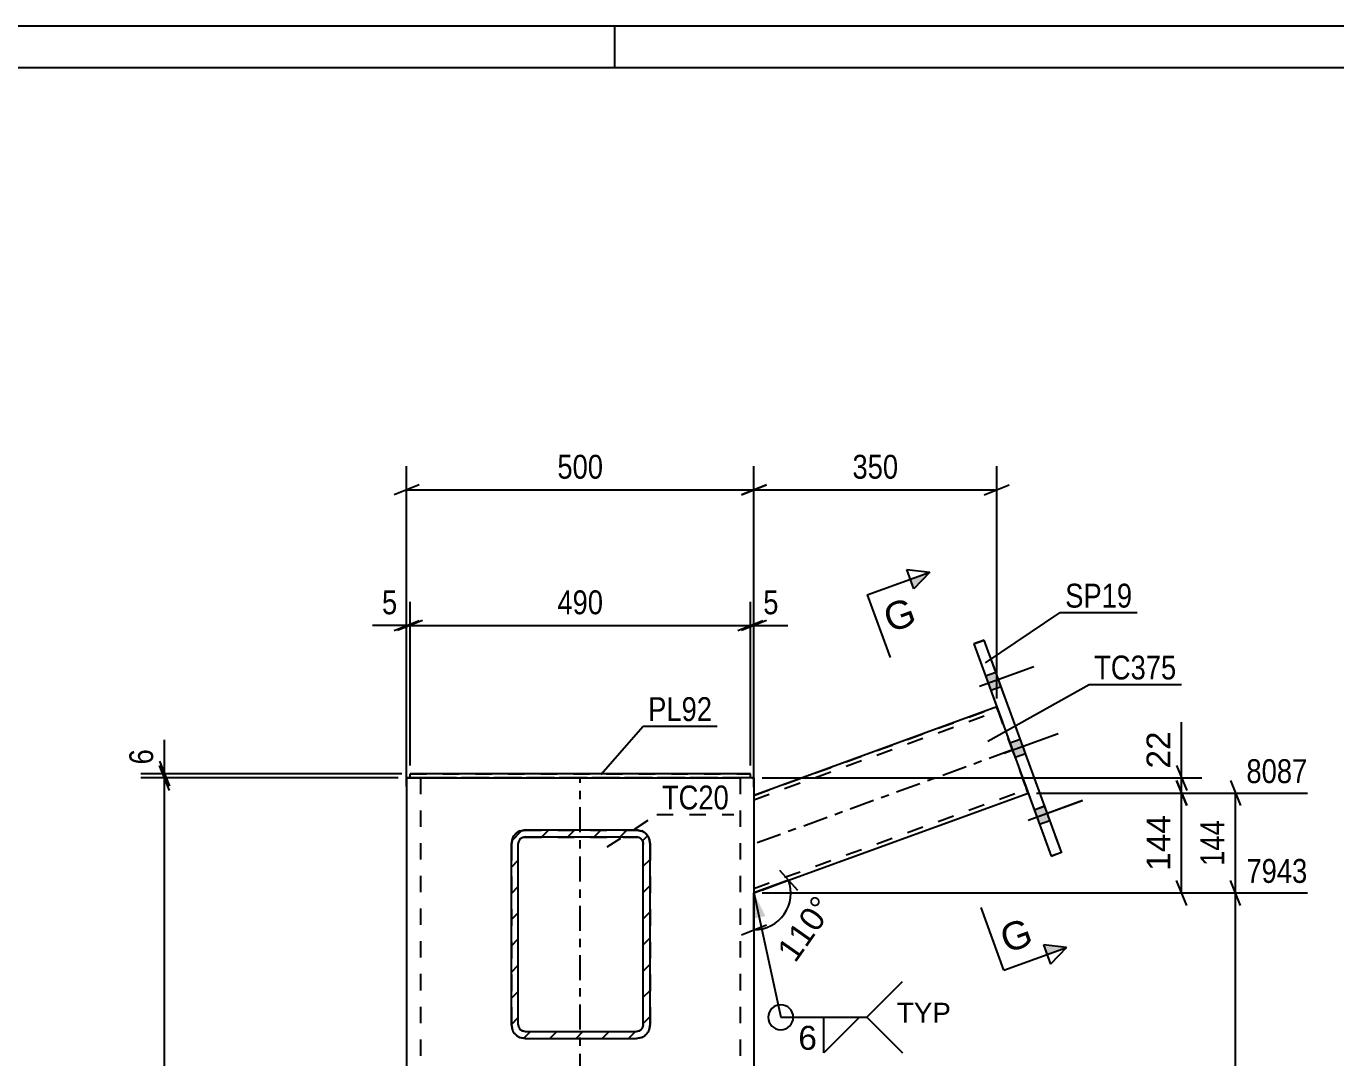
# Model space of a CAD drawing. Header units: millimetres. Extents: x -171 to 423, y -185 to 235.
# Drawn here: x 142.2 to 299.3, y 111.4 to 235.2 of the extents above; entities that cross this region are included whole.
import ezdxf

# ---------------------------------------------------------------- set-up
doc = ezdxf.new("R2010")
doc.units = ezdxf.units.MM
doc.linetypes.add('DXK_LINE_DOT2', pattern=[3.9198, 1.9599, -1.9599])
doc.linetypes.add('DXK_LINE_DOT3', pattern=[5.9187, 2.979, -0.9799, 0.9799, -0.9799])
doc.styles.add('Arial', font='ARIAL.TTF', dxfattribs={"height": 0.2})
doc.styles.add('Arial Narrow', font='ARIALN.TTF', dxfattribs={"height": 0.2})

# ---------------------------------------------------------------- blocks, each defined once
blk = doc.blocks.new('Unknown-284928297-1134')
at = {"color": 5, "linetype": 'Continuous'}
for p, q in [((422.87, 235.18), (-171.13, 235.18)), ((212.87, 230.18), (212.87, 235.18)), ((417.87, 230.18), (-166.13, 230.18))]:
    blk.add_line(p, q, dxfattribs=at)
blk = doc.blocks.new('Part-284928297-2616 - 2602')
at = {"linetype": 'Continuous'}
h = blk.add_hatch(dxfattribs=at)
h.set_pattern_fill('', scale=0.7, style=0, pattern_type=0)
h.set_pattern_definition([(45, (200.4365, 115.434), (-1.57154, 1.57154), [])])
h.paths.add_polyline_path([(200.44, 137.1), (200.44, 115.43), (200.56, 114.8), (200.92, 114.26), (201.47, 113.89), (202.1, 113.77), (215.44, 113.77), (216.07, 113.89), (216.61, 114.26), (216.98, 114.8), (217.1, 115.43), (217.1, 137.1), (216.98, 137.74), (216.61, 138.28), (216.07, 138.64), (215.44, 138.77), (202.1, 138.77), (201.47, 138.64), (200.92, 138.28), (200.56, 137.74)])
h.paths.add_polyline_path([(201.51, 137.69), (201.78, 137.87), (202.1, 137.93), (215.44, 137.93), (215.76, 137.87), (216.03, 137.69), (216.21, 137.42), (216.27, 137.1), (216.27, 115.43), (216.21, 115.12), (216.03, 114.84), (215.76, 114.66), (215.44, 114.6), (202.1, 114.6), (201.78, 114.66), (201.51, 114.84), (201.33, 115.12), (201.27, 115.43), (201.27, 137.1), (201.33, 137.42)])
at = {"color": 2, "linetype": 'Continuous'}
for p, q in [((202.1, 138.77), (201.47, 138.64)), ((202.1, 138.77), (215.44, 138.77)), ((216.07, 138.64), (215.44, 138.77)), ((200.56, 137.74), (200.44, 137.1)), ((200.44, 115.43), (200.44, 137.1)), ((201.27, 137.1), (201.33, 137.42)), ((201.27, 115.43), (201.27, 137.1)), ((202.1, 137.93), (201.78, 137.87)), ((201.78, 137.87), (202.1, 137.93)), ((202.1, 137.93), (202.1, 137.93)), ((202.1, 137.93), (215.44, 137.93)), ((202.1, 137.93), (215.44, 137.93)), ((215.44, 137.93), (215.44, 137.93)), ((215.76, 137.87), (215.44, 137.93)), ((215.44, 137.93), (215.76, 137.87)), ((216.21, 137.42), (216.27, 137.1)), ((216.27, 115.43), (216.27, 137.1)), ((217.1, 137.1), (216.98, 137.74)), ((217.1, 115.43), (217.1, 137.1)), ((200.44, 115.43), (200.56, 114.8)), ((201.33, 115.12), (201.27, 115.43)), ((216.27, 115.43), (216.21, 115.12)), ((216.98, 114.8), (217.1, 115.43)), ((202.1, 113.76), (201.47, 113.89)), ((201.47, 113.89), (202.1, 113.77)), ((202.1, 114.6), (201.78, 114.66)), ((202.1, 114.6), (215.44, 114.6)), ((202.1, 113.76), (202.1, 113.77)), ((202.1, 113.77), (215.44, 113.77)), ((202.1, 113.76), (215.44, 113.76)), ((215.76, 114.66), (215.44, 114.6)), ((216.07, 113.89), (215.44, 113.76)), ((215.44, 113.77), (216.07, 113.89)), ((215.44, 113.76), (215.44, 113.77))]:
    blk.add_line(p, q, dxfattribs=at)
at = {"color": 7, "linetype": 'DXK_LINE_DOT2'}
for p, q in [((201.47, 138.64), (202.1, 138.76)), ((202.1, 138.76), (202.1, 138.77)), ((202.1, 138.76), (215.44, 138.76)), ((215.44, 138.76), (215.44, 138.77)), ((215.44, 138.76), (216.07, 138.64)), ((200.44, 137.1), (200.56, 137.74)), ((200.44, 137.1), (200.44, 115.43)), ((201.33, 137.42), (201.27, 137.1)), ((201.27, 137.1), (201.27, 137.1)), ((201.27, 115.43), (201.27, 137.1)), ((201.33, 137.42), (201.33, 137.42)), ((216.21, 137.42), (216.21, 137.42)), ((216.27, 137.1), (216.21, 137.42)), ((216.27, 137.1), (216.27, 137.1)), ((216.27, 115.43), (216.27, 137.1)), ((216.98, 137.74), (217.1, 137.1)), ((217.1, 137.1), (217.1, 115.43)), ((200.56, 114.79), (200.44, 115.43)), ((200.56, 114.79), (200.56, 114.8)), ((201.27, 115.43), (201.27, 115.43)), ((201.27, 115.43), (201.33, 115.11)), ((216.21, 115.11), (216.27, 115.43)), ((216.27, 115.43), (216.27, 115.43)), ((217.1, 115.43), (216.98, 114.79)), ((216.98, 114.79), (216.98, 114.8)), ((217.1, 115.43), (217.1, 115.43)), ((201.78, 114.66), (202.1, 114.6)), ((202.1, 114.6), (202.1, 114.6)), ((202.1, 114.6), (215.44, 114.6)), ((215.44, 114.6), (215.76, 114.66)), ((215.44, 114.6), (215.44, 114.6))]:
    blk.add_line(p, q, dxfattribs=at)
at = {"color": 7, "linetype": 'DXK_LINE_DOT3'}
blk.add_line((208.77, 126.26), (208.77, 126.27), dxfattribs=at)
at = {"color": 7, "linetype": 'DXK_LINE_DOT2'}
for centre, radius, start, end in [((202.1, 137.1), 1.67, 112.5, 157.5), ((215.44, 137.1), 1.67, 22.5, 67.5), ((202.1, 115.43), 0.833, 202.5, 247.5), ((215.44, 115.43), 0.833, 292.5, 337.5)]:
    blk.add_arc(centre, radius, start, end, dxfattribs=at)
at = {"color": 2, "linetype": 'Continuous'}
for centre, radius, start, end in [((202.1, 137.1), 1.67, 112.5, 157.5), ((215.44, 137.1), 1.67, 22.5, 67.5), ((202.1, 137.1), 0.833, 112.5, 157.5), ((202.1, 137.1), 0.833, 112.5, 157.5), ((215.44, 137.1), 0.833, 22.5, 67.5), ((215.44, 137.1), 0.833, 22.5, 67.5), ((202.1, 115.43), 1.67, 202.5, 247.5), ((202.1, 115.43), 1.67, 202.5, 247.5), ((202.1, 115.43), 0.833, 202.5, 247.5), ((215.44, 115.43), 0.833, 292.5, 337.5), ((215.44, 115.43), 1.67, 292.5, 337.5), ((215.44, 115.43), 1.67, 292.5, 337.5)]:
    blk.add_arc(centre, radius, start, end, dxfattribs=at)
blk = doc.blocks.new('Part-284928297-2638 - 2602')
at = {"color": 2, "linetype": 'Continuous'}
for p, q in [((229.12, 145.51), (188.29, 145.51)), ((188.29, 145.01), (188.29, 145.51)), ((188.29, 145.01), (189.69, 145.01)), ((229.12, 145.01), (227.73, 145.01)), ((229.12, 145.01), (229.12, 145.51))]:
    blk.add_line(p, q, dxfattribs=at)
at = {"color": 7, "linetype": 'DXK_LINE_DOT2'}
for p, q in [((188.29, 145.5), (229.12, 145.5)), ((188.29, 145), (188.29, 145.01)), ((188.29, 145), (188.29, 145.01)), ((229.12, 145), (188.29, 145)), ((227.73, 145.01), (189.69, 145.01)), ((229.12, 145), (229.12, 145.01)), ((229.12, 145.01), (229.12, 145))]:
    blk.add_line(p, q, dxfattribs=at)
blk = doc.blocks.new('Part-284928297-2661 - 2602')
at = {"linetype": 'Continuous'}
blk.add_hatch(color=2, dxfattribs=at).paths.add_polyline_path([(187.87, 29.23), (187.07, 30.63), (188.67, 30.63)])
at = {"color": 2, "linetype": 'Continuous'}
for p, q in [((187.87, 145.01), (187.87, 97.08)), ((187.87, 145.01), (188.13, 145.01)), ((188.13, 145.01), (188.29, 145.01)), ((189.69, 145.01), (189.93, 145.01)), ((189.93, 145.01), (191.21, 145.01)), ((191.21, 145.01), (226.21, 145.01)), ((226.21, 145.01), (227.48, 145.01)), ((227.73, 145.01), (227.48, 145.01)), ((229.29, 145.01), (229.12, 145.01)), ((229.29, 145.01), (229.54, 145.01)), ((229.54, 145.01), (229.54, 97.08)), ((187.87, 96.08), (187.87, 30.17)), ((229.54, 96.08), (229.54, 30.17)), ((187.87, 29.23), (187.07, 30.63)), ((187.07, 30.63), (188.67, 30.63)), ((188.67, 30.63), (187.87, 29.23)), ((187.87, 29.17), (187.87, 12.5)), ((229.54, 29.17), (229.54, 12.5))]:
    blk.add_line(p, q, dxfattribs=at)
at = {"color": 7, "linetype": 'DXK_LINE_DOT2'}
for p, q in [((188.13, 145), (187.87, 145)), ((188.85, 145), (188.13, 145)), ((188.29, 145.01), (188.85, 145.01)), ((188.85, 145.01), (189.69, 145.01)), ((189.93, 145), (188.85, 145)), ((189.54, 145.01), (189.54, 97.08)), ((189.67, 145.01), (189.54, 145.01)), ((189.54, 145), (189.67, 145)), ((190.03, 145.01), (189.67, 145.01)), ((189.67, 145), (190.03, 145)), ((191.21, 145), (189.93, 145)), ((190.57, 145.01), (190.03, 145.01)), ((190.03, 145), (190.57, 145)), ((191.21, 145.01), (190.57, 145.01)), ((190.57, 145), (191.21, 145)), ((191.21, 145.01), (226.21, 145.01)), ((191.21, 145), (226.21, 145)), ((191.21, 145), (226.21, 145)), ((226.84, 145.01), (226.21, 145.01)), ((226.21, 145), (226.84, 145)), ((227.48, 145), (226.21, 145)), ((227.39, 145.01), (226.84, 145.01)), ((226.84, 145), (227.39, 145)), ((227.75, 145.01), (227.39, 145.01)), ((227.39, 145), (227.75, 145)), ((228.56, 145), (227.48, 145)), ((228.56, 145.01), (227.73, 145.01)), ((227.87, 145.01), (227.75, 145.01)), ((227.75, 145), (227.87, 145)), ((227.87, 145.01), (227.87, 97.08)), ((229.12, 145.01), (228.56, 145.01)), ((229.29, 145), (228.56, 145)), ((229.54, 145), (229.29, 145)), ((189.54, 96.08), (189.54, 30.17)), ((227.87, 96.08), (227.87, 30.17)), ((189.54, 29.17), (189.54, 0)), ((227.87, 29.17), (227.87, 0)), ((187.87, 12.5), (187.87, 0)), ((229.54, 12.5), (229.54, 0)), ((187.87, 0), (187.87, 0)), ((188.13, 0), (187.87, 0)), ((188.85, 0), (188.13, 0)), ((189.93, 0), (188.85, 0)), ((189.54, 0), (189.54, 0)), ((189.54, 0), (189.67, 0)), ((189.67, 0), (190.03, 0)), ((191.21, 0), (189.93, 0)), ((190.03, 0), (190.57, 0)), ((190.57, 0), (191.21, 0)), ((191.21, 0), (226.21, 0)), ((191.21, 0), (226.21, 0)), ((226.21, 0), (226.84, 0)), ((227.48, 0), (226.21, 0)), ((226.84, 0), (227.39, 0)), ((227.39, 0), (227.75, 0)), ((228.56, 0), (227.48, 0)), ((227.75, 0), (227.87, 0)), ((227.87, 0), (227.87, 0)), ((229.29, 0), (228.56, 0)), ((229.54, 0), (229.29, 0)), ((229.54, 0), (229.54, 0)), ((187.87, 0), (188.13, 0)), ((188.13, 0), (188.85, 0)), ((188.85, 0), (189.93, 0)), ((189.67, 0), (189.54, 0)), ((190.03, 0), (189.67, 0)), ((189.93, 0), (191.21, 0)), ((190.57, 0), (190.03, 0)), ((191.21, 0), (190.57, 0)), ((191.21, 0), (226.21, 0)), ((191.21, 0), (226.21, 0)), ((226.84, 0), (226.21, 0)), ((226.21, 0), (227.48, 0)), ((227.39, 0), (226.84, 0)), ((227.75, 0), (227.39, 0)), ((227.48, 0), (228.56, 0)), ((227.87, 0), (227.75, 0)), ((228.56, 0), (229.29, 0)), ((229.29, 0), (229.54, 0))]:
    blk.add_line(p, q, dxfattribs=at)
at = {"color": 7, "linetype": 'DXK_LINE_DOT3'}
for p, q in [((208.71, 97.08), (208.71, 145.01)), ((208.71, 30.17), (208.71, 96.08)), ((208.71, 0), (208.71, 29.17))]:
    blk.add_line(p, q, dxfattribs=at)
at = {"color": 2, "linetype": 'Continuous'}
blk.add_circle((187.87, 30.13), 1, dxfattribs=at)
blk = doc.blocks.new('Part-284928297-2689 - 2602')
at = {"color": 2, "linetype": 'Continuous'}
for p, q in [((257.17, 161.54), (255.92, 161.08)), ((255.92, 161.08), (265.18, 135.63)), ((255.92, 161.08), (255.92, 161.08)), ((255.92, 161.08), (255.92, 161.08)), ((255.92, 161.08), (258.67, 153.52)), ((266.43, 136.09), (257.17, 161.54)), ((262.43, 143.19), (265.18, 135.63)), ((265.18, 135.63), (266.43, 136.09)), ((266.43, 136.08), (265.18, 135.63)), ((265.18, 135.63), (265.18, 135.63)), ((266.43, 136.09), (266.43, 136.08)), ((266.43, 136.08), (266.43, 136.09))]:
    blk.add_line(p, q, dxfattribs=at)
at = {"color": 7, "linetype": 'DXK_LINE_DOT2'}
for p, q in [((255.92, 161.08), (257.17, 161.53)), ((257.17, 161.53), (257.17, 161.54)), ((266.43, 136.09), (257.17, 161.53)), ((258.67, 153.52), (262.43, 143.19))]:
    blk.add_line(p, q, dxfattribs=at)
blk = doc.blocks.new('Bolt-284928297-2714 - 2602')
at = {"linetype": 'Continuous'}
for points in [[(257.31, 157.24), (257.94, 155.52), (259.19, 155.97), (258.57, 157.7)], [(257.31, 157.24), (257.94, 155.52), (259.19, 155.98), (258.57, 157.7)], [(257.31, 157.24), (257.94, 155.52), (259.19, 155.98), (258.57, 157.7)], [(260.23, 149.22), (260.86, 147.49), (262.11, 147.95), (261.49, 149.67)], [(260.23, 149.22), (260.86, 147.5), (262.11, 147.95), (261.49, 149.67)], [(263.16, 141.19), (263.78, 139.47), (265.04, 139.92), (264.41, 141.65)], [(263.16, 141.19), (263.78, 139.47), (265.04, 139.92), (264.41, 141.65)], [(263.16, 141.19), (263.78, 139.47), (265.04, 139.92), (264.41, 141.64)]]:
    blk.add_hatch(color=1, dxfattribs=at).paths.add_polyline_path(points)
at = {"color": 1, "linetype": 'Continuous'}
for p, q in [((256.61, 156.01), (263.11, 158.38)), ((256.61, 156.01), (263.11, 158.38)), ((256.61, 156.01), (263.11, 158.38)), ((257.31, 157.24), (258.57, 157.7)), ((257.31, 157.24), (258.57, 157.7)), ((257.31, 157.24), (258.57, 157.7)), ((257.94, 155.52), (259.19, 155.98)), ((257.94, 155.52), (259.19, 155.98)), ((257.94, 155.52), (259.19, 155.97)), ((259.53, 147.98), (266.03, 150.35)), ((259.53, 147.99), (266.03, 150.35)), ((260.23, 149.22), (261.49, 149.67)), ((260.23, 149.22), (261.49, 149.67)), ((260.86, 147.49), (262.11, 147.95)), ((260.86, 147.5), (262.11, 147.95)), ((262.45, 139.96), (268.95, 142.33)), ((262.45, 139.96), (268.95, 142.32)), ((262.45, 139.96), (268.95, 142.32)), ((263.16, 141.19), (264.41, 141.65)), ((263.16, 141.19), (264.41, 141.65)), ((263.16, 141.19), (264.41, 141.64)), ((263.78, 139.47), (265.04, 139.92)), ((263.78, 139.47), (265.04, 139.92)), ((263.78, 139.47), (265.04, 139.92))]:
    blk.add_line(p, q, dxfattribs=at)
blk = doc.blocks.new('Part-284928297-2750 - 2602')
at = {"color": 2, "linetype": 'Continuous'}
for p, q in [((258.67, 153.52), (229.54, 142.92)), ((229.54, 131.22), (262.43, 143.19)), ((229.54, 131.22), (262.43, 143.19))]:
    blk.add_line(p, q, dxfattribs=at)
at = {"color": 7, "linetype": 'DXK_LINE_DOT2'}
for p, q in [((229.54, 142.92), (258.67, 153.52)), ((229.54, 142.39), (258.84, 153.05)), ((229.54, 142.39), (258.84, 153.05)), ((258.67, 153.52), (258.67, 153.52)), ((258.67, 153.52), (258.69, 153.45)), ((258.69, 153.45), (258.67, 153.52)), ((258.69, 153.45), (258.77, 153.25)), ((258.77, 153.25), (258.69, 153.45)), ((258.77, 153.25), (258.88, 152.94)), ((258.84, 153.05), (258.77, 153.25)), ((258.84, 153.05), (262.25, 143.69)), ((258.84, 153.05), (258.84, 153.05)), ((258.85, 153.02), (258.84, 153.05)), ((258.84, 153.05), (258.85, 153.02)), ((258.89, 152.92), (258.85, 153.02)), ((258.85, 153.02), (258.89, 152.92)), ((258.88, 152.94), (262.22, 143.77)), ((258.89, 152.92), (262.21, 143.8)), ((258.89, 152.92), (258.94, 152.76)), ((262.09, 144.13), (258.94, 152.76)), ((229.54, 131.75), (262.26, 143.66)), ((229.54, 131.75), (262.26, 143.66)), ((262.09, 144.13), (262.09, 144.13)), ((262.09, 144.13), (262.25, 143.69)), ((262.25, 143.69), (262.21, 143.8)), ((262.22, 143.77), (262.33, 143.46)), ((262.25, 143.69), (262.26, 143.66)), ((262.26, 143.66), (262.25, 143.69)), ((262.33, 143.46), (262.25, 143.69)), ((262.26, 143.66), (262.26, 143.66)), ((262.33, 143.46), (262.4, 143.26)), ((262.4, 143.26), (262.33, 143.46)), ((262.4, 143.26), (262.43, 143.19)), ((262.43, 143.19), (262.4, 143.26)), ((262.43, 143.19), (262.43, 143.19)), ((229.54, 142.92), (229.54, 131.22))]:
    blk.add_line(p, q, dxfattribs=at)
at = {"color": 7, "linetype": 'DXK_LINE_DOT3'}
blk.add_line((260.55, 148.36), (229.54, 137.07), dxfattribs=at)
blk = doc.blocks.new('Part-284928297-2755 - 2602')
at = {"color": 7, "linetype": 'DXK_LINE_DOT2'}
for p, q in [((202.1, 138.75), (201.47, 138.62)), ((202.1, 138.75), (215.44, 138.75)), ((202.1, 138.75), (202.1, 138.75)), ((215.44, 138.75), (215.44, 138.75)), ((216.07, 138.62), (215.44, 138.75)), ((200.56, 137.72), (200.44, 137.08)), ((200.44, 137.08), (200.44, 115.42)), ((201.27, 137.08), (201.33, 137.4)), ((201.27, 137.08), (201.27, 137.08)), ((201.27, 115.42), (201.27, 137.08)), ((201.33, 137.4), (201.33, 137.4)), ((201.78, 137.85), (202.1, 137.92)), ((202.1, 137.92), (202.1, 137.92)), ((202.1, 137.92), (215.44, 137.92)), ((215.44, 137.92), (215.44, 137.92)), ((215.44, 137.92), (215.76, 137.85)), ((216.21, 137.4), (216.21, 137.4)), ((216.21, 137.4), (216.27, 137.08)), ((216.27, 137.08), (216.27, 137.08)), ((216.27, 115.42), (216.27, 137.08)), ((217.1, 137.08), (216.98, 137.72)), ((217.1, 137.08), (217.1, 115.42)), ((200.44, 115.42), (200.56, 114.78)), ((200.56, 114.78), (200.56, 114.78)), ((201.27, 115.42), (201.27, 115.42)), ((201.33, 115.1), (201.27, 115.42)), ((216.27, 115.42), (216.21, 115.1)), ((216.27, 115.42), (216.27, 115.42)), ((216.98, 114.78), (217.1, 115.42)), ((216.98, 114.78), (216.98, 114.78)), ((201.47, 113.88), (202.1, 113.75)), ((202.1, 114.58), (201.78, 114.65)), ((202.1, 114.58), (202.1, 114.58)), ((202.1, 114.58), (215.44, 114.58)), ((202.1, 113.75), (215.44, 113.75)), ((202.1, 113.75), (202.1, 113.75)), ((215.76, 114.65), (215.44, 114.58)), ((215.44, 114.58), (215.44, 114.58)), ((215.44, 113.75), (216.07, 113.88)), ((215.44, 113.75), (215.44, 113.75))]:
    blk.add_line(p, q, dxfattribs=at)
at = {"color": 7, "linetype": 'DXK_LINE_DOT3'}
blk.add_line((208.77, 126.25), (208.77, 126.25), dxfattribs=at)
at = {"color": 7, "linetype": 'DXK_LINE_DOT2'}
for centre, radius, start, end in [((202.1, 137.08), 1.67, 112.5, 157.5), ((215.44, 137.08), 1.67, 22.5, 67.5), ((202.1, 137.08), 0.833, 112.5, 157.5), ((215.44, 137.08), 0.833, 22.5, 67.5), ((202.1, 115.42), 1.67, 202.5, 247.5), ((202.1, 115.42), 0.833, 202.5, 247.5), ((215.44, 115.42), 0.833, 292.5, 337.5), ((215.44, 115.42), 1.67, 292.5, 337.5)]:
    blk.add_arc(centre, radius, start, end, dxfattribs=at)
blk = doc.blocks.new('AngleDimension-284928297-2823 - 2602')
at = {"color": 7, "linetype": 'Continuous'}
for p, q in [((232.62, 133.94), (234.78, 131.53)), ((233.7, 132.73), (229.54, 131.22)), ((230.48, 131.56), (233.7, 132.73)), ((229.54, 126.79), (229.54, 131.22)), ((228.04, 126.19), (231.04, 127.39))]:
    blk.add_line(p, q, dxfattribs=at)
blk.add_arc((229.54, 131.22), 4.43, 270, 20.0002, dxfattribs=at)
at = {"color": 0}
blk.add_wipeout([(240.06, 129.63), (236.62, 132.04), (231.19, 124.28), (234.63, 121.87)], dxfattribs=at)
at = {"color": 3, "style": 'Arial'}
blk.add_text('110°', height=2.865, rotation=54.9982, dxfattribs=at).set_placement((234.48, 122.71))
blk = doc.blocks.new('StraightDimension-284928297-2808 - 2602')
at = {"color": 7, "linetype": 'Continuous'}
for p, q in [((280.25, 144.69), (281.45, 141.69)), ((263.43, 143.19), (283.25, 143.19)), ((280.85, 131.22), (280.85, 143.19)), ((281.45, 129.72), (280.25, 132.72)), ((230.54, 131.22), (283.25, 131.22))]:
    blk.add_line(p, q, dxfattribs=at)
at = {"color": 0}
blk.add_wipeout([(280.1, 141.14), (275.9, 141.14), (275.9, 133.27), (280.1, 133.27)], dxfattribs=at)
at = {"color": 3, "style": 'Arial'}
blk.add_text('144', height=2.865, rotation=90.0002, dxfattribs=at).set_placement((279.5, 133.87))
blk = doc.blocks.new('StraightDimension-284928297-2842 - 2602')
at = {"color": 7, "linetype": 'Continuous'}
for p, q in [((158.22, 147.01), (159.42, 144.01)), ((159.42, 143.51), (158.22, 146.51)), ((187.29, 145.51), (155.97, 145.51)), ((186.87, 145.01), (155.97, 145.01)), ((158.82, 145.01), (158.82, 145.51))]:
    blk.add_line(p, q, dxfattribs=at)
at = {"color": 0}
blk.add_wipeout([(158.07, 149.06), (153.87, 149.06), (153.87, 146.03), (158.07, 146.03)], dxfattribs=at)
at = {"color": 7, "linetype": 'Continuous'}
blk.add_line((158.82, 145.51), (158.82, 149.59), dxfattribs=at)
blk.add_line((158.82, 145.51), (158.82, 149.59), dxfattribs=at)
at = {"color": 3, "style": 'Arial Narrow'}
blk.add_text('6', height=2.86, rotation=90.0002, dxfattribs=at).set_placement((157.47, 146.63))
blk = doc.blocks.new('StraightDimension-284928297-2837 - 2602')
at = {"color": 7, "linetype": 'Continuous'}
for p, q in [((159.42, 143.51), (158.22, 146.51)), ((186.87, 145.01), (155.97, 145.01)), ((158.82, 0), (158.82, 145.01)), ((158.22, 1.5), (159.42, -1.5)), ((174.37, 0), (155.97, 0))]:
    blk.add_line(p, q, dxfattribs=at)
at = {"color": 0}
blk.add_wipeout([(158.07, 76.76), (153.87, 76.76), (153.87, 68.24), (158.07, 68.24)], dxfattribs=at)
at = {"color": 3, "style": 'Arial Narrow'}
blk.add_text('8109', height=2.863, rotation=90.0002, dxfattribs=at).set_placement((157.47, 68.84))
blk = doc.blocks.new('StraightDimension-284928297-2816 - 2602')
at = {"color": 7, "linetype": 'Continuous'}
for p, q in [((280.25, 146.51), (281.45, 143.51)), ((230.54, 145.01), (283.25, 145.01)), ((281.45, 141.69), (280.25, 144.69)), ((280.85, 143.19), (280.85, 145.01)), ((263.43, 143.19), (283.25, 143.19))]:
    blk.add_line(p, q, dxfattribs=at)
at = {"color": 0}
blk.add_wipeout([(280.1, 151.18), (275.9, 151.18), (275.9, 145.53), (280.1, 145.53)], dxfattribs=at)
at = {"color": 7, "linetype": 'Continuous'}
blk.add_line((280.85, 145.01), (280.85, 151.7), dxfattribs=at)
blk.add_line((280.85, 145.01), (280.85, 151.7), dxfattribs=at)
at = {"color": 3, "style": 'Arial'}
blk.add_text('22', height=2.865, rotation=90.0002, dxfattribs=at).set_placement((279.5, 146.13))
blk = doc.blocks.new('StraightDimension-284928297-2772 - 2602')
at = {"color": 7, "linetype": 'Continuous'}
for p, q in [((187.87, 143.99), (187.87, 182.4)), ((229.54, 143.91), (229.54, 182.4)), ((189.37, 180.15), (186.37, 178.95)), ((187.87, 179.55), (229.54, 179.55)), ((228.04, 178.95), (231.04, 180.15))]:
    blk.add_line(p, q, dxfattribs=at)
at = {"color": 0}
blk.add_wipeout([(212.05, 180.3), (212.05, 184.5), (205.36, 184.5), (205.36, 180.3)], dxfattribs=at)
at = {"color": 3, "style": 'Arial Narrow'}
blk.add_text('500', height=2.863, dxfattribs=at).set_placement((205.96, 180.9))
blk = doc.blocks.new('StraightDimension-284928297-2779 - 2602')
at = {"color": 7, "linetype": 'Continuous'}
for p, q in [((229.54, 143.91), (229.54, 182.4)), ((258.67, 154.52), (258.67, 182.4)), ((231.04, 180.15), (228.04, 178.95)), ((229.54, 179.55), (258.67, 179.55)), ((257.17, 178.95), (260.17, 180.15))]:
    blk.add_line(p, q, dxfattribs=at)
at = {"color": 0}
blk.add_wipeout([(247.45, 180.3), (247.45, 184.5), (240.76, 184.5), (240.76, 180.3)], dxfattribs=at)
at = {"color": 3, "style": 'Arial Narrow'}
blk.add_text('350', height=2.863, dxfattribs=at).set_placement((241.36, 180.9))
blk = doc.blocks.new('StraightDimension-284928297-2787 - 2602')
at = {"color": 7, "linetype": 'Continuous'}
for p, q in [((229.12, 146.51), (229.12, 166.14)), ((229.54, 146.01), (229.54, 166.14)), ((227.62, 162.69), (230.62, 163.89)), ((231.04, 163.89), (228.04, 162.69)), ((229.12, 163.29), (229.54, 163.29))]:
    blk.add_line(p, q, dxfattribs=at)
at = {"color": 0}
blk.add_wipeout([(233.09, 164.04), (233.09, 168.24), (230.06, 168.24), (230.06, 164.04)], dxfattribs=at)
at = {"color": 7, "linetype": 'Continuous'}
blk.add_line((229.54, 163.29), (233.62, 163.29), dxfattribs=at)
blk.add_line((229.54, 163.29), (233.62, 163.29), dxfattribs=at)
at = {"color": 3, "style": 'Arial Narrow'}
blk.add_text('5', height=2.86, dxfattribs=at).set_placement((230.66, 164.64))
blk = doc.blocks.new('StraightDimension-284928297-2793 - 2602')
at = {"color": 7, "linetype": 'Continuous'}
for p, q in [((188.29, 146.51), (188.29, 166.14)), ((229.12, 146.51), (229.12, 166.14)), ((189.79, 163.89), (186.79, 162.69)), ((227.62, 162.69), (230.62, 163.89)), ((188.29, 163.29), (229.12, 163.29))]:
    blk.add_line(p, q, dxfattribs=at)
at = {"color": 0}
blk.add_wipeout([(212.05, 164.04), (212.05, 168.24), (205.36, 168.24), (205.36, 164.04)], dxfattribs=at)
at = {"color": 3, "style": 'Arial Narrow'}
blk.add_text('490', height=2.863, dxfattribs=at).set_placement((205.96, 164.64))
blk = doc.blocks.new('StraightDimension-284928297-2801 - 2602')
at = {"color": 7, "linetype": 'Continuous'}
for p, q in [((187.87, 146.01), (187.87, 166.14)), ((188.29, 146.51), (188.29, 166.14)), ((186.37, 162.69), (189.37, 163.89)), ((189.79, 163.89), (186.79, 162.69)), ((187.87, 163.29), (188.29, 163.29))]:
    blk.add_line(p, q, dxfattribs=at)
at = {"color": 0}
blk.add_wipeout([(187.35, 164.04), (187.35, 168.24), (184.32, 168.24), (184.32, 164.04)], dxfattribs=at)
at = {"color": 7, "linetype": 'Continuous'}
blk.add_line((187.87, 163.29), (183.8, 163.29), dxfattribs=at)
blk.add_line((187.87, 163.29), (183.8, 163.29), dxfattribs=at)
at = {"color": 3, "style": 'Arial Narrow'}
blk.add_text('5', height=2.86, dxfattribs=at).set_placement((184.92, 164.64))
blk = doc.blocks.new('StraightDimension-284928297-2887 - 2602')
at = {"color": 7, "linetype": 'Continuous'}
for p, q in [((287.92, 129.72), (286.72, 132.72)), ((230.54, 131.22), (295.94, 131.22)), ((287.32, 61.07), (287.32, 131.22)), ((286.72, 62.57), (287.92, 59.57)), ((254.03, 61.07), (295.94, 61.07))]:
    blk.add_line(p, q, dxfattribs=at)
at = {"color": 0, "linetype": 'Continuous'}
blk.add_wipeout([(296.54, 131.82), (296.54, 136.02), (288.02, 136.02), (288.02, 131.82)], dxfattribs=at)
at = {"color": 0}
blk.add_wipeout([(286.57, 100.4), (282.37, 100.4), (282.37, 91.89), (286.57, 91.89)], dxfattribs=at)
at = {"color": 3, "linetype": 'Continuous', "style": 'Arial Narrow'}
blk.add_text('7943', height=2.863, dxfattribs=at).set_placement((288.62, 132.42))
at = {"color": 3, "style": 'Arial Narrow'}
blk.add_text('3229', height=2.863, rotation=90.0002, dxfattribs=at).set_placement((285.97, 92.49))
blk = doc.blocks.new('StraightDimension-284928297-2895 - 2602')
at = {"color": 7, "linetype": 'Continuous'}
for p, q in [((286.72, 144.69), (287.92, 141.69)), ((263.43, 143.19), (295.94, 143.19)), ((287.32, 131.22), (287.32, 143.19)), ((287.92, 129.72), (286.72, 132.72)), ((230.54, 131.22), (295.94, 131.22))]:
    blk.add_line(p, q, dxfattribs=at)
at = {"color": 0, "linetype": 'Continuous'}
blk.add_wipeout([(296.54, 143.79), (296.54, 147.99), (288.02, 147.99), (288.02, 143.79)], dxfattribs=at)
at = {"color": 0}
blk.add_wipeout([(286.57, 140.54), (282.37, 140.54), (282.37, 133.86), (286.57, 133.86)], dxfattribs=at)
at = {"color": 3, "linetype": 'Continuous', "style": 'Arial Narrow'}
blk.add_text('8087', height=2.863, dxfattribs=at).set_placement((288.62, 144.39))
at = {"color": 3, "style": 'Arial Narrow'}
blk.add_text('144', height=2.863, rotation=90.0002, dxfattribs=at).set_placement((285.97, 134.46))
blk = doc.blocks.new('Mark-284928297-2634 - 2602')
at = {"color": 0}
blk.add_wipeout([(224.53, 151.83), (224.53, 154.83), (216.85, 154.83), (216.85, 151.83)], dxfattribs=at)
blk.add_wipeout([(224.53, 151.83), (224.53, 154.83), (216.85, 154.83), (216.85, 151.83)], dxfattribs=at)
at = {"color": 30, "linetype": 'Continuous'}
for p, q in [((211.16, 145.42), (216.25, 151.23)), ((216.25, 151.23), (225.13, 151.23))]:
    blk.add_line(p, q, dxfattribs=at)
at = {"color": 3, "style": 'Arial Narrow'}
blk.add_text('PL92', height=2.863, dxfattribs=at).set_placement((216.85, 151.83))
blk = doc.blocks.new('SectionMark-284928297-2943 - 2602')
at = {"linetype": 'Continuous'}
blk.add_hatch(color=6, dxfattribs=at).paths.add_polyline_path([(264.68, 123.83), (264.26, 125), (267.03, 124.68)])
at = {"color": 6, "linetype": 'Continuous'}
for p, q in [((247.87, 170.02), (250.65, 169.7)), ((267.03, 124.68), (264.26, 125)), ((264.26, 125), (265.11, 122.65)), ((267.03, 124.68), (265.11, 122.65))]:
    blk.add_line(p, q, dxfattribs=at)
at = {"color": 0, "linetype": 'Continuous'}
for points in [[(249.28, 163.62), (248.08, 166.91), (244.67, 165.67), (245.87, 162.38)], [(263.27, 125.18), (262.07, 128.46), (258.66, 127.22), (259.86, 123.93)]]:
    blk.add_wipeout(points, dxfattribs=at)
at = {"linetype": 'Continuous'}
blk.add_hatch(color=6, dxfattribs=at).paths.add_polyline_path([(248.73, 167.68), (248.3, 168.85), (250.65, 169.7)])
at = {"color": 6, "linetype": 'Continuous'}
for p, q in [((243.13, 166.97), (250.65, 169.7)), ((248.73, 167.68), (247.87, 170.02)), ((250.65, 169.7), (248.73, 167.68)), ((243.13, 166.97), (245.87, 159.45)), ((259.52, 121.95), (256.78, 129.47)), ((259.52, 121.95), (267.03, 124.68))]:
    blk.add_line(p, q, dxfattribs=at)
at = {"color": 3, "linetype": 'Continuous', "style": 'Arial'}
for p in [(245.87, 162.38), (259.86, 123.93)]:
    blk.add_text('G', height=3.34, rotation=19.9962, dxfattribs=at).set_placement(p)
blk = doc.blocks.new('Mark-284928297-2685 - 2602')
at = {"color": 0}
blk.add_wipeout([(274.92, 165.44), (274.92, 168.44), (266.88, 168.44), (266.88, 165.44)], dxfattribs=at)
blk.add_wipeout([(274.92, 165.44), (274.92, 168.44), (266.88, 168.44), (266.88, 165.44)], dxfattribs=at)
at = {"color": 30, "linetype": 'Continuous'}
for p, q in [((257.3, 158.82), (266.28, 164.84)), ((266.28, 164.84), (275.52, 164.84))]:
    blk.add_line(p, q, dxfattribs=at)
at = {"color": 3, "style": 'Arial Narrow'}
blk.add_text('SP19', height=2.863, dxfattribs=at).set_placement((266.88, 165.44))
blk = doc.blocks.new('Mark-284928297-2746 - 2602')
at = {"color": 0}
blk.add_wipeout([(280.22, 156.82), (280.22, 159.82), (270.35, 159.82), (270.35, 156.82)], dxfattribs=at)
blk.add_wipeout([(280.22, 156.82), (280.22, 159.82), (270.35, 159.82), (270.35, 156.82)], dxfattribs=at)
at = {"color": 30, "linetype": 'Continuous'}
for p, q in [((257.58, 149.4), (269.75, 156.22)), ((269.75, 156.22), (280.82, 156.22))]:
    blk.add_line(p, q, dxfattribs=at)
at = {"color": 3, "style": 'Arial Narrow'}
blk.add_text('TC375', height=2.863, dxfattribs=at).set_placement((270.35, 156.82))
blk = doc.blocks.new('Mark-284928297-2751 - 2602')
at = {"color": 0}
blk.add_wipeout([(226.54, 141.23), (226.54, 144.23), (218.5, 144.23), (218.5, 141.23)], dxfattribs=at)
blk.add_wipeout([(226.54, 141.23), (226.54, 144.23), (218.5, 144.23), (218.5, 141.23)], dxfattribs=at)
at = {"color": 30, "linetype": 'DXK_LINE_DOT2'}
for p, q in [((211.93, 136.73), (217.9, 140.63)), ((217.9, 140.63), (227.14, 140.63))]:
    blk.add_line(p, q, dxfattribs=at)
at = {"color": 3, "style": 'Arial Narrow'}
blk.add_text('TC20', height=2.863, dxfattribs=at).set_placement((218.5, 141.23))
blk = doc.blocks.new('WeldMark-284928297-2956 - 2602')
at = {"linetype": 'Continuous'}
blk.add_hatch(color=30, dxfattribs=at).paths.add_polyline_path([(229.44, 128.13), (229.54, 131.22), (230.91, 128.44)])
at = {"color": 30, "linetype": 'Continuous'}
blk.add_line((229.54, 131.22), (232.76, 116.3), dxfattribs=at)
at = {"color": 3, "linetype": 'Continuous'}
for q in [(247.37, 120.59), (247.37, 112.02)]:
    blk.add_line((243.08, 116.3), q, dxfattribs=at)
blk.add_arc((232.76, 116.3), 1.5, 90, 270, dxfattribs=at)
at = {"color": 0}
blk.add_wipeout([(237.28, 112.2), (237.28, 115.6), (234.66, 115.6), (234.66, 112.2)], dxfattribs=at)
at = {"color": 30, "linetype": 'Continuous'}
blk.add_line((232.76, 116.3), (243.08, 116.3), dxfattribs=at)
at = {"color": 3, "linetype": 'Continuous'}
for p, q in [((237.94, 116.3), (242.22, 116.3)), ((242.22, 116.3), (237.94, 112.02)), ((237.94, 112.02), (237.94, 116.3))]:
    blk.add_line(p, q, dxfattribs=at)
blk.add_arc((232.76, 116.3), 1.5, 270, 90, dxfattribs=at)
at = {"color": 3, "style": 'Arial'}
blk.add_text('6', height=2.87, dxfattribs=at).set_placement((234.86, 112.4))
at = {"color": 0, "linetype": 'Continuous'}
blk.add_wipeout([(253.16, 115.65), (253.16, 118.15), (246.68, 118.15), (246.68, 115.65)], dxfattribs=at)
blk.add_wipeout([(253.16, 115.65), (253.16, 118.15), (246.68, 118.15), (246.68, 115.65)], dxfattribs=at)
at = {"color": 3, "linetype": 'Continuous', "style": 'Arial'}
blk.add_text('TYP', height=2.388, dxfattribs=at).set_placement((246.68, 115.65))

msp = doc.modelspace()

# ---------------------------------------------------------------- block references
for name in ['Unknown-284928297-1134', 'Part-284928297-2689 - 2602', 'Bolt-284928297-2714 - 2602', 'Part-284928297-2750 - 2602', 'Part-284928297-2661 - 2602', 'Part-284928297-2638 - 2602', 'Part-284928297-2616 - 2602', 'Part-284928297-2755 - 2602']:
    msp.add_blockref(name, (0, 0))

# ---------------------------------------------------------------- next in the draw order: block references
for name in ['StraightDimension-284928297-2842 - 2602', 'AngleDimension-284928297-2823 - 2602']:
    msp.add_blockref(name, (0, 0))

# ---------------------------------------------------------------- next in the draw order: block references
for name in ['StraightDimension-284928297-2837 - 2602', 'StraightDimension-284928297-2808 - 2602']:
    msp.add_blockref(name, (0, 0))

# ---------------------------------------------------------------- next in the draw order: block references
for name in ['StraightDimension-284928297-2816 - 2602', 'StraightDimension-284928297-2887 - 2602']:
    msp.add_blockref(name, (0, 0))

# ---------------------------------------------------------------- next in the draw order: block references
msp.add_blockref('StraightDimension-284928297-2772 - 2602', (0, 0))

# ---------------------------------------------------------------- next in the draw order: block references
for name in ['StraightDimension-284928297-2779 - 2602', 'Mark-284928297-2751 - 2602']:
    msp.add_blockref(name, (0, 0))

# ---------------------------------------------------------------- next in the draw order: block references
msp.add_blockref('StraightDimension-284928297-2787 - 2602', (0, 0))

# ---------------------------------------------------------------- next in the draw order: block references
msp.add_blockref('StraightDimension-284928297-2793 - 2602', (0, 0))

# ---------------------------------------------------------------- next in the draw order: block references
for name in ['StraightDimension-284928297-2801 - 2602', 'Mark-284928297-2634 - 2602', 'StraightDimension-284928297-2895 - 2602']:
    msp.add_blockref(name, (0, 0))

# ---------------------------------------------------------------- next in the draw order: block references
msp.add_blockref('SectionMark-284928297-2943 - 2602', (0, 0))

# ---------------------------------------------------------------- next in the draw order: block references
for name in ['Mark-284928297-2685 - 2602', 'WeldMark-284928297-2956 - 2602']:
    msp.add_blockref(name, (0, 0))

# ---------------------------------------------------------------- next in the draw order: block references
msp.add_blockref('Mark-284928297-2746 - 2602', (0, 0))

doc.saveas('drawing.dxf')
